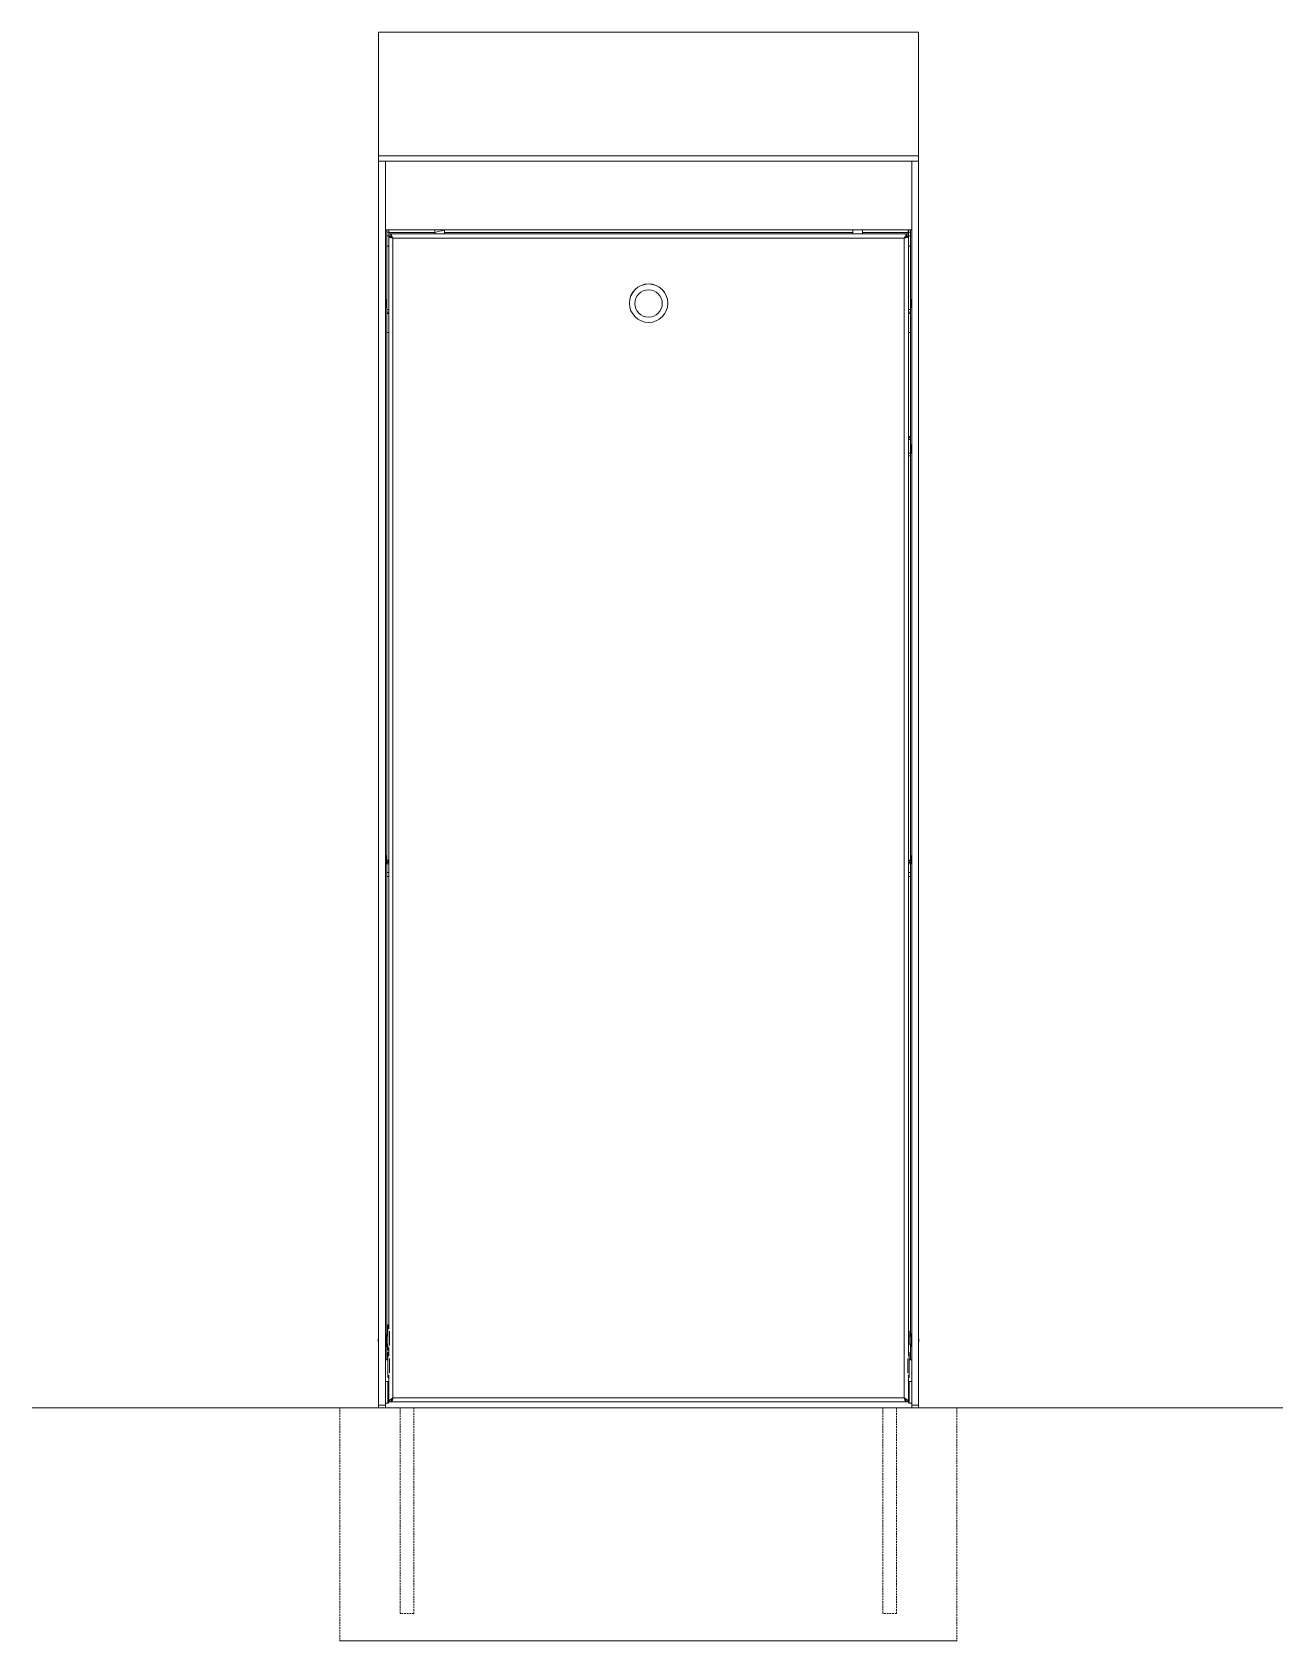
# Model space of a CAD drawing. Header units: millimetres. Extents: x 7244 to 11640, y 379 to 3575.
# Drawn here: x 8345 to 9257, y 2308 to 3481 of the extents above; entities that cross this region are included whole.
import ezdxf

# ---------------------------------------------------------------- set-up
doc = ezdxf.new("R2010")
doc.units = ezdxf.units.MM
doc.linetypes.add('HIDDEN', pattern=[1.905, 1.27, -0.635])
doc.layers.add('ZANO_R', color=7, linetype='Continuous', lineweight=0)
doc.layers.add('ZANO_R_przerywana', color=7, linetype='HIDDEN', lineweight=0)

msp = doc.modelspace()

# ---------------------------------------------------------------- linework, layer by layer
at = {"layer": 'ZANO_R'}
for p, q in [((8597.2, 3481.2), (8991.2, 3481.2)), ((8597.2, 3391), (8597.2, 3481.2)), ((8991.2, 3481.2), (8991.2, 3391)), ((8597.2, 3387.1), (8597.2, 3391)), ((8991.2, 3391), (8597.2, 3391)), ((8991.2, 3387.1), (8991.2, 3391)), ((8991.2, 3387.1), (8597.2, 3387.1)), ((8602.2, 3387.1), (8597.2, 3387.1)), ((8597.2, 3387.1), (8597.2, 2480.2)), ((8986.2, 3387.1), (8602.2, 3387.1)), ((8602.2, 3387.1), (8602.2, 3337.2)), ((8602.2, 3387.1), (8602.2, 2480.2)), ((8986.2, 3337.2), (8986.2, 3387.1)), ((8991.2, 3387.1), (8986.2, 3387.1)), ((8986.2, 3387.1), (8986.2, 2480.2)), ((8991.2, 3387.1), (8991.2, 2480.2)), ((8602.2, 3337.2), (8986.2, 3337.2)), ((8603.2, 3335.4), (8603.2, 3337.2)), ((8603.2, 3335.4), (8604.7, 3335.4)), ((8603.2, 3332.7), (8603.2, 3335.4)), ((8604.7, 3332.7), (8603.2, 3332.7)), ((8603.2, 3325.2), (8603.2, 3332.7)), ((8604.7, 3335.4), (8604.7, 3337.2)), ((8604.7, 3335.4), (8604.7, 3334.1)), ((8604.7, 3333.9), (8604.7, 3332.5)), ((8604.7, 3332.5), (8606, 3332.5)), ((8604.7, 3332.3), (8604.7, 3332.5)), ((8604.7, 3332.5), (8604.7, 3332.5)), ((8604.7, 3332.5), (8606, 3332.5)), ((8604.7, 2535.9), (8604.7, 3332.3)), ((8604.7, 3332.3), (8606.2, 3332.3)), ((8604.8, 3337.2), (8604.8, 3335.2)), ((8604.8, 3335.2), (8638.2, 3335.2)), ((8604.8, 3332.8), (8604.8, 3335.2)), ((8983.1, 3334.2), (8605.4, 3334.2)), ((8607.6, 3331.2), (8607.6, 3331.2)), ((8980.7, 3331), (8607.7, 3331)), ((8607.7, 3331), (8607.7, 2485.4)), ((8638.2, 3335.2), (8638.2, 3337.2)), ((8638.2, 3335.2), (8638.2, 3334.2)), ((8645.2, 3337.2), (8645.2, 3335.2)), ((8645.2, 3335.2), (8943.2, 3335.2)), ((8645.2, 3334.2), (8645.2, 3335.2)), ((8943.2, 3335.2), (8943.2, 3337.2)), ((8943.2, 3335.2), (8943.2, 3334.2)), ((8950.2, 3337.2), (8950.2, 3335.2)), ((8950.2, 3335.2), (8983.6, 3335.2)), ((8950.2, 3334.2), (8950.2, 3335.2)), ((8980.7, 3331), (8980.7, 2485.4)), ((8980.8, 3331.2), (8980.8, 3331.2)), ((8983.7, 3332.3), (8982.2, 3332.3)), ((8983.7, 3332.5), (8982.4, 3332.5)), ((8982.4, 3332.5), (8983.7, 3332.5)), ((8983.6, 3337.2), (8983.6, 3335.2)), ((8983.6, 3335.2), (8983.6, 3334)), ((8983.7, 3337.2), (8983.7, 3335.4)), ((8983.7, 3335.4), (8985.2, 3335.4)), ((8983.7, 3334.1), (8983.7, 3335.4)), ((8983.7, 3333.9), (8983.7, 3332.5)), ((8985.2, 3332.7), (8983.7, 3332.7)), ((8983.7, 3332.3), (8983.7, 3332.5)), ((8983.7, 3332.5), (8983.7, 3332.5)), ((8983.7, 2515.9), (8983.7, 3332.3)), ((8985.2, 3337.2), (8985.2, 3335.4)), ((8985.2, 3335.4), (8985.2, 3332.7)), ((8985.2, 3325.2), (8985.2, 3332.7)), ((8604.7, 3325.2), (8603.2, 3325.2)), ((8603.2, 3279.1), (8603.2, 3325.2)), ((8985.2, 3325.2), (8983.7, 3325.2)), ((8985.2, 3325.2), (8985.2, 3279.1)), ((8602.2, 3286), (8602.2, 3286)), ((8602.2, 3283.7), (8602.2, 3286)), ((8602.7, 3283.7), (8602.7, 3286)), ((8602.7, 3285.4), (8602.9, 3285.4)), ((8602.7, 3284.5), (8602.9, 3284.5)), ((8602.9, 3285.1), (8602.9, 3285.4)), ((8602.9, 3285.1), (8603.2, 3285.1)), ((8602.9, 3283.9), (8602.9, 3284.5)), ((8602.9, 3284.3), (8603.2, 3284.3)), ((8603.2, 3285.4), (8603.2, 3285.6)), ((8603.2, 3285.6), (8603.2, 3285.6)), ((8603.2, 3285.1), (8603.2, 3285.4)), ((8603.2, 3285.3), (8603.2, 3285.3)), ((8603.2, 3284.5), (8603.2, 3284.9)), ((8603.2, 3284.3), (8603.2, 3284.5)), ((8985.3, 3285.3), (8985.2, 3285.3)), ((8985.7, 3286), (8985.3, 3285.6)), ((8985.3, 3285.6), (8985.3, 3285.4)), ((8985.3, 3285.6), (8985.3, 3285.6)), ((8985.3, 3285.4), (8985.3, 3285.2)), ((8985.3, 3285.2), (8985.3, 3284.9)), ((8985.6, 3284.9), (8985.3, 3284.9)), ((8985.3, 3284.7), (8985.3, 3284.2)), ((8985.3, 3284.2), (8985.3, 3284.1)), ((8985.6, 3284.1), (8985.3, 3284.1)), ((8985.6, 3285.6), (8985.6, 3285.6)), ((8985.7, 3285.2), (8985.6, 3285.2)), ((8985.6, 3285.2), (8985.6, 3284.8)), ((8985.7, 3284.2), (8985.6, 3284.2)), ((8985.6, 3284.2), (8985.6, 3283.6)), ((8985.7, 3286), (8985.7, 3280.6)), ((8986.2, 3286), (8986.2, 3286)), ((8986.2, 3286), (8986.2, 3280.6)), ((8602.2, 3280.6), (8602.2, 3283.7)), ((8602.2, 3280.6), (8602.2, 3280.6)), ((8602.7, 3280.6), (8602.7, 3283.7)), ((8602.7, 3283.4), (8602.9, 3283.4)), ((8602.7, 3282.7), (8602.9, 3282.7)), ((8602.7, 3281.6), (8602.9, 3281.6)), ((8602.7, 3281.1), (8602.9, 3281.1)), ((8602.9, 3282.7), (8602.9, 3283.4)), ((8602.9, 3283.3), (8603.2, 3283.3)), ((8602.9, 3282.8), (8603.2, 3282.8)), ((8602.9, 3281.6), (8602.9, 3282.1)), ((8602.9, 3281.9), (8603.2, 3281.9)), ((8602.9, 3281.1), (8602.9, 3281.1)), ((8603.2, 3283.4), (8603.2, 3283.9)), ((8603.2, 3283.3), (8603.2, 3283.4)), ((8603.2, 3282.7), (8603.2, 3282.8)), ((8603.2, 3282.2), (8603.2, 3282.7)), ((8603.2, 3281.6), (8603.2, 3281.9)), ((8603.2, 3281.3), (8603.2, 3281.6)), ((8603.2, 3281.3), (8603.2, 3281.3)), ((8603.2, 3281.1), (8603.2, 3281.3)), ((8603.2, 3281), (8603.2, 3281.1)), ((8603.2, 3279.1), (8604.7, 3279.1)), ((8603.2, 3279), (8603.2, 3279.1)), ((8603.2, 3279), (8604.7, 3279)), ((8603.2, 3279), (8603.2, 3277.1)), ((8603.2, 3277.1), (8604.7, 3277.1)), ((8603.2, 3276.2), (8603.2, 3277.1)), ((8604.7, 3276.2), (8603.2, 3276.2)), ((8603.2, 3262.2), (8603.2, 3276.2)), ((8780.2, 3283.7), (8780.2, 3283.6)), ((8808.2, 3283.6), (8808.2, 3283.7)), ((8983.7, 3279.1), (8985.2, 3279.1)), ((8983.7, 3279), (8985.2, 3279)), ((8983.7, 3277.1), (8985.2, 3277.1)), ((8985.2, 3276.2), (8983.7, 3276.2)), ((8985.2, 3281.3), (8985.3, 3281.3)), ((8985.2, 3279.1), (8985.2, 3279)), ((8985.2, 3279), (8985.2, 3277.1)), ((8985.2, 3277.1), (8985.2, 3276.2)), ((8985.2, 3276.2), (8985.2, 3262.2)), ((8985.3, 3283.6), (8985.3, 3283.1)), ((8985.3, 3283.6), (8985.7, 3283.6)), ((8985.7, 3283.1), (8985.3, 3283.1)), ((8985.6, 3282.6), (8985.3, 3282.6)), ((8985.3, 3282.6), (8985.3, 3282.4)), ((8985.3, 3282.4), (8985.3, 3281.9)), ((8985.6, 3281.7), (8985.3, 3281.7)), ((8985.3, 3281.7), (8985.3, 3281.5)), ((8985.3, 3281.5), (8985.3, 3281.2)), ((8985.3, 3281.2), (8985.3, 3281)), ((8985.3, 3281), (8985.7, 3280.7)), ((8985.3, 3281), (8985.3, 3281)), ((8985.6, 3283.1), (8985.6, 3282.4)), ((8985.7, 3282.4), (8985.6, 3282.4)), ((8985.6, 3281.8), (8985.6, 3281.5)), ((8985.7, 3281.5), (8985.6, 3281.5)), ((8985.6, 3281), (8985.6, 3281)), ((8986.2, 3280.6), (8986.2, 3280.6)), ((8604.7, 3262.2), (8603.2, 3262.2)), ((8603.2, 3262.2), (8604.7, 3262.2)), ((8603.2, 2877.6), (8603.2, 3262.2)), ((8603.2, 3262.2), (8603.2, 3262.2)), ((8985.2, 3262.2), (8983.7, 3262.2)), ((8983.7, 3262.2), (8985.2, 3262.2)), ((8985.2, 3262.2), (8985.2, 3184.2)), ((8985.2, 3262.2), (8985.2, 3262.2)), ((8983.7, 3184.2), (8985.2, 3184.2)), ((8985.2, 3174.2), (8985.2, 3184.2)), ((8985.3, 3179.3), (8985.2, 3179.3)), ((8985.7, 3180), (8985.3, 3179.6)), ((8985.3, 3179.6), (8985.3, 3179.4)), ((8985.3, 3179.6), (8985.3, 3179.6)), ((8985.3, 3179.4), (8985.3, 3179.2)), ((8985.3, 3179.2), (8985.3, 3178.9)), ((8985.6, 3178.9), (8985.3, 3178.9)), ((8985.3, 3178.7), (8985.3, 3178.2)), ((8985.6, 3179.6), (8985.6, 3179.6)), ((8985.7, 3179.2), (8985.6, 3179.2)), ((8985.6, 3179.2), (8985.6, 3178.8)), ((8985.7, 3180), (8985.7, 3174.6)), ((8986.2, 3180), (8986.2, 3180)), ((8986.2, 3180), (8986.2, 3174.6)), ((8983.7, 3174.2), (8985.2, 3174.2)), ((8985.2, 3172.2), (8983.7, 3172.2)), ((8985.2, 3175.3), (8985.3, 3175.3)), ((8985.2, 3174.2), (8985.2, 3172.2)), ((8985.2, 3172.2), (8985.2, 2877.6)), ((8985.3, 3178.2), (8985.3, 3178.1)), ((8985.6, 3178.1), (8985.3, 3178.1)), ((8985.3, 3177.6), (8985.3, 3177.1)), ((8985.3, 3177.6), (8985.7, 3177.6)), ((8985.7, 3177.1), (8985.3, 3177.1)), ((8985.6, 3176.6), (8985.3, 3176.6)), ((8985.3, 3176.6), (8985.3, 3176.4)), ((8985.3, 3176.4), (8985.3, 3175.9)), ((8985.6, 3175.7), (8985.3, 3175.7)), ((8985.3, 3175.7), (8985.3, 3175.5)), ((8985.3, 3175.5), (8985.3, 3175.2)), ((8985.3, 3175.2), (8985.3, 3175)), ((8985.3, 3175), (8985.7, 3174.7)), ((8985.3, 3175), (8985.3, 3175)), ((8985.7, 3178.2), (8985.6, 3178.2)), ((8985.6, 3178.2), (8985.6, 3177.6)), ((8985.6, 3177.1), (8985.6, 3176.4)), ((8985.7, 3176.4), (8985.6, 3176.4)), ((8985.6, 3175.8), (8985.6, 3175.5)), ((8985.7, 3175.5), (8985.6, 3175.5)), ((8985.6, 3175), (8985.6, 3175)), ((8986.2, 3174.6), (8986.2, 3174.6)), ((8602.2, 2880.5), (8602.2, 2880.5)), ((8602.2, 2877.5), (8602.2, 2880.5)), ((8602.2, 2875), (8602.2, 2877.5)), ((8602.2, 2875.1), (8602.2, 2875.1)), ((8602.7, 2877.5), (8602.7, 2880.5)), ((8602.7, 2880.4), (8603, 2880.2)), ((8602.7, 2880), (8602.9, 2880)), ((8602.7, 2879.5), (8602.9, 2879.5)), ((8602.7, 2878.5), (8602.9, 2878.5)), ((8602.7, 2877.8), (8602.9, 2877.8)), ((8602.7, 2875), (8602.7, 2877.5)), ((8602.7, 2876.6), (8602.9, 2876.6)), ((8602.7, 2875.8), (8602.9, 2875.8)), ((8602.9, 2880), (8602.9, 2880)), ((8602.9, 2879), (8602.9, 2879.5)), ((8602.9, 2879.2), (8603.2, 2879.2)), ((8602.9, 2877.8), (8602.9, 2878.5)), ((8602.9, 2878.3), (8603.2, 2878.3)), ((8602.9, 2877.8), (8603.2, 2877.8)), ((8602.9, 2876.6), (8602.9, 2877.3)), ((8602.9, 2876.8), (8603.2, 2876.8)), ((8602.9, 2876.1), (8603.2, 2876.1)), ((8602.9, 2875.8), (8602.9, 2876.1)), ((8603.2, 2880.1), (8603, 2880.2)), ((8603, 2875.3), (8603.2, 2875.4)), ((8603.2, 2880), (8603.2, 2880.1)), ((8603.2, 2879.8), (8603.2, 2880)), ((8603.2, 2879.8), (8603.2, 2879.8)), ((8603.2, 2879.5), (8603.2, 2879.8)), ((8603.2, 2879.2), (8603.2, 2879.5)), ((8603.2, 2878.5), (8603.2, 2878.9)), ((8603.2, 2878.3), (8603.2, 2878.5)), ((8603.2, 2877.3), (8603.2, 2877.8)), ((8603.2, 2877.8), (8603.2, 2877.8)), ((8603.2, 2877.6), (8604.7, 2877.6)), ((8603.2, 2877.1), (8603.2, 2877.6)), ((8603.2, 2877.1), (8604.7, 2877.1)), ((8603.2, 2876.6), (8603.2, 2876.8)), ((8603.2, 2876.2), (8603.2, 2876.6)), ((8603.2, 2875.8), (8603.2, 2876.1)), ((8603.2, 2875.8), (8604.3, 2875.8)), ((8603.2, 2874.9), (8603.2, 2875.8)), ((8603.2, 2875.5), (8603.2, 2875.8)), ((8603.2, 2875.4), (8603.2, 2875.5)), ((8604.7, 2874.9), (8603.2, 2874.9)), ((8603.2, 2868.5), (8603.2, 2874.9)), ((8604.3, 2875.8), (8604.3, 2877.1)), ((8604.3, 2875.8), (8604.6, 2876.1)), ((8604.6, 2876.1), (8604.6, 2877.1)), ((8604.6, 2876.1), (8604.7, 2876)), ((8983.7, 2877.6), (8985.2, 2877.6)), ((8983.7, 2877.1), (8985.2, 2877.1)), ((8983.7, 2876), (8983.8, 2876.1)), ((8983.7, 2874.9), (8985.2, 2874.9)), ((8983.8, 2877.1), (8983.8, 2876.1)), ((8983.8, 2876.1), (8984.1, 2875.8)), ((8984.1, 2877.1), (8984.1, 2875.8)), ((8984.1, 2875.8), (8985.3, 2875.8)), ((8985.3, 2879.8), (8985.2, 2879.8)), ((8985.2, 2877.6), (8985.2, 2877.1)), ((8985.2, 2875.8), (8985.2, 2874.9)), ((8985.2, 2874.9), (8985.2, 2868.5)), ((8985.7, 2880.4), (8985.3, 2880.1)), ((8985.3, 2880.1), (8985.3, 2879.9)), ((8985.3, 2880.1), (8985.3, 2880.1)), ((8985.3, 2879.9), (8985.3, 2879.6)), ((8985.3, 2879.6), (8985.3, 2879.3)), ((8985.6, 2879.3), (8985.3, 2879.3)), ((8985.3, 2879.1), (8985.3, 2878.7)), ((8985.3, 2878.7), (8985.3, 2878.5)), ((8985.6, 2878.5), (8985.3, 2878.5)), ((8985.3, 2878), (8985.3, 2877.5)), ((8985.3, 2878), (8985.7, 2878)), ((8985.7, 2877.5), (8985.3, 2877.5)), ((8985.6, 2877), (8985.3, 2877)), ((8985.3, 2877), (8985.3, 2876.8)), ((8985.3, 2876.8), (8985.3, 2876.4)), ((8985.6, 2876.2), (8985.3, 2876.2)), ((8985.3, 2876.2), (8985.3, 2875.9)), ((8985.3, 2875.9), (8985.3, 2875.6)), ((8985.3, 2875.6), (8985.3, 2875.5)), ((8985.3, 2875.5), (8985.3, 2875.4)), ((8985.3, 2875.4), (8985.7, 2875.1)), ((8985.6, 2880.1), (8985.6, 2880.1)), ((8985.7, 2879.6), (8985.6, 2879.6)), ((8985.6, 2879.6), (8985.6, 2879.3)), ((8985.7, 2878.7), (8985.6, 2878.7)), ((8985.6, 2878.7), (8985.6, 2878)), ((8985.6, 2877.5), (8985.6, 2876.8)), ((8985.7, 2876.8), (8985.6, 2876.8)), ((8985.6, 2876.3), (8985.6, 2875.9)), ((8985.7, 2875.9), (8985.6, 2875.9)), ((8985.6, 2875.5), (8985.6, 2875.5)), ((8985.7, 2880.5), (8985.7, 2875)), ((8986.2, 2880.5), (8986.2, 2880.5)), ((8986.2, 2880.5), (8986.2, 2875)), ((8986.2, 2875.1), (8986.2, 2875.1)), ((8603.2, 2868.5), (8604.7, 2868.5)), ((8603.2, 2865.6), (8603.2, 2868.5)), ((8604.7, 2865.6), (8603.2, 2865.6)), ((8603.2, 2530.4), (8603.2, 2865.6)), ((8983.7, 2868.5), (8985.2, 2868.5)), ((8985.2, 2865.6), (8983.7, 2865.6)), ((8985.2, 2868.5), (8985.2, 2865.6)), ((8985.2, 2865.6), (8985.2, 2530.4)), ((8604.7, 2538.6), (8604.1, 2538.6)), ((8604.1, 2520.3), (8604.1, 2538.6)), ((8605.1, 2523.6), (8605.1, 2534.1)), ((8983.8, 2534.1), (8983.7, 2534)), ((8984.3, 2534.1), (8983.8, 2534.1)), ((8983.8, 2534.1), (8983.8, 2524.8)), ((8984.3, 2534.1), (8984.3, 2524.8)), ((8603, 2531.9), (8602.2, 2531.9)), ((8602.2, 2522.9), (8603, 2522.9)), ((8603, 2531.9), (8603, 2525.7)), ((8604.1, 2530.4), (8603, 2530.4)), ((8603, 2525.7), (8603, 2522.9)), ((8603, 2524.5), (8604.1, 2524.5)), ((8603.2, 2513.3), (8603.2, 2524.5)), ((8604.7, 2515.9), (8604.7, 2522.1)), ((8983.7, 2524.8), (8983.8, 2524.8)), ((8983.7, 2524.5), (8985.4, 2524.5)), ((8983.8, 2524.8), (8984.3, 2524.8)), ((8985.4, 2530.4), (8984.3, 2530.4)), ((8985.2, 2524.5), (8985.2, 2513.3)), ((8986.2, 2531.9), (8985.4, 2531.9)), ((8985.4, 2527.4), (8985.4, 2531.9)), ((8985.4, 2522.9), (8985.4, 2527.4)), ((8985.4, 2522.9), (8986.2, 2522.9)), ((8604.1, 2513.3), (8602.2, 2513.3)), ((8604.1, 2520.3), (8604.7, 2520.3)), ((8604.7, 2518.6), (8604.1, 2518.6)), ((8604.1, 2500.3), (8604.1, 2518.6)), ((8605.1, 2503.7), (8605.1, 2514.2)), ((8983.3, 2514.2), (8983.3, 2503.7)), ((8984.3, 2518.6), (8983.7, 2518.6)), ((8984.3, 2518.6), (8984.3, 2500.3)), ((8986.2, 2513.3), (8984.3, 2513.3)), ((8604.1, 2500.3), (8604.7, 2500.3)), ((8604.7, 2482.6), (8604.7, 2502.1)), ((8983.7, 2482.6), (8983.7, 2502.1)), ((8983.7, 2500.3), (8984.3, 2500.3)), ((8604.1, 2497.5), (8602.2, 2497.5)), ((8604.1, 2482.4), (8604.1, 2497.5)), ((8604.6, 2497), (8604.6, 2482.8)), ((8983.8, 2482), (8983.8, 2497)), ((8986.2, 2497.5), (8984.3, 2497.5)), ((8984.3, 2497.5), (8984.3, 2481.5)), ((9256.9, 2478.3), (8344.5, 2478.3)), ((8568.9, 2478.3), (9019, 2478.3)), ((9019, 2478.3), (8568.9, 2478.3)), ((8597.2, 2480.2), (8602.2, 2480.2)), ((8597.2, 2478.3), (8597.2, 2480.2)), ((8602.2, 2478.3), (8597.2, 2478.3)), ((8602.2, 2481.5), (8604.1, 2481.5)), ((8602.2, 2480.2), (8602.2, 2478.3)), ((8602.2, 2478.3), (8986.2, 2478.3)), ((8604.1, 2481.5), (8604.1, 2482.4)), ((8604.6, 2482.8), (8604.6, 2482)), ((8606.2, 2482.6), (8604.7, 2482.6)), ((8606.3, 2483.1), (8606.3, 2482.6)), ((8606.4, 2482.6), (8982.1, 2482.6)), ((8607.2, 2485), (8607.4, 2485.2)), ((8607.7, 2485.4), (8980.7, 2485.4)), ((8981.2, 2485), (8981, 2485.2)), ((8982.1, 2483.1), (8982.1, 2482.6)), ((8982.2, 2482.6), (8983.7, 2482.6)), ((8984.3, 2481.5), (8986.2, 2481.5)), ((8986.2, 2480.2), (8991.2, 2480.2)), ((8986.2, 2478.3), (8986.2, 2480.2)), ((8991.2, 2478.3), (8986.2, 2478.3)), ((8991.2, 2480.2), (8991.2, 2478.3))]:
    msp.add_line(p, q, dxfattribs=at)
at = {"layer": 'ZANO_R', "flags": 128}
for points in [[(8607.7, 3331), (8607.5, 3331.5), (8607.2, 3332.1), (8606.9, 3332.6), (8606.6, 3333.1), (8606.4, 3333.5), (8606.1, 3333.8), (8605.8, 3334), (8605.6, 3334.2), (8605.3, 3334.2), (8605, 3334.1), (8604.9, 3334), (8604.7, 3333.9)], [(8607.7, 3331.1), (8607.4, 3331.4), (8607, 3331.8), (8606.7, 3332.1), (8606.4, 3332.3), (8606, 3332.5), (8605.7, 3332.7), (8605.4, 3332.7), (8605, 3332.7), (8604.9, 3332.6), (8604.7, 3332.5)], [(8604.7, 3332.3), (8604.9, 3331.9), (8605.6, 3331.6), (8606.6, 3331.3), (8607.7, 3331)], [(8980.7, 3331), (8981, 3331.5), (8981.3, 3332.1), (8981.5, 3332.6), (8981.8, 3333.1), (8982.1, 3333.5), (8982.3, 3333.8), (8982.6, 3334), (8982.9, 3334.2), (8983.1, 3334.2), (8983.4, 3334.1), (8983.6, 3334), (8983.7, 3333.9)], [(8980.7, 3331.1), (8981, 3331.4), (8981.4, 3331.8), (8981.7, 3332.1), (8982.1, 3332.3), (8982.4, 3332.5), (8982.7, 3332.7), (8983.1, 3332.7), (8983.4, 3332.7), (8983.6, 3332.6), (8983.7, 3332.5)], [(8983.7, 3332.3), (8983.5, 3331.9), (8982.8, 3331.6), (8981.9, 3331.3), (8980.7, 3331)], [(8603.2, 3285.6), (8603.2, 3285.7), (8602.7, 3286)], [(8602.7, 3285.8), (8602.9, 3285.7), (8603.2, 3285.6)], [(8603.2, 3285.4), (8602.9, 3285.5), (8602.7, 3285.6)], [(8602.7, 3285.1), (8602.9, 3285.1), (8603.2, 3284.9)], [(8603.2, 3284.5), (8602.9, 3284.6), (8602.7, 3284.7)], [(8985.7, 3286), (8985.3, 3285.6), (8985.3, 3285.6)], [(8985.3, 3285.4), (8985.6, 3285.6), (8985.7, 3285.7)], [(8985.7, 3285.5), (8985.6, 3285.4), (8985.3, 3285.2)], [(8985.3, 3284.7), (8985.6, 3284.8), (8985.7, 3284.9)], [(8985.7, 3284.4), (8985.6, 3284.3), (8985.3, 3284.2)], [(8602.7, 3283.9), (8603.2, 3283.9), (8603.2, 3283.9)], [(8603.2, 3283.4), (8603.2, 3283.4), (8602.7, 3283.4)], [(8602.7, 3282.6), (8602.9, 3282.6), (8603.2, 3282.7)], [(8603.2, 3282.2), (8602.9, 3282.1), (8602.7, 3282.1)], [(8602.7, 3281.4), (8602.9, 3281.5), (8603.2, 3281.6)], [(8603.2, 3281.3), (8602.9, 3281.2), (8602.7, 3281.1)], [(8602.7, 3280.7), (8602.9, 3280.9), (8603.2, 3281.1)], [(8603.2, 3281), (8602.9, 3280.8), (8602.7, 3280.7)], [(8985.3, 3282.4), (8985.6, 3282.3), (8985.7, 3282.2)], [(8985.7, 3281.8), (8985.6, 3281.8), (8985.3, 3281.9)], [(8985.3, 3281.5), (8985.6, 3281.3), (8985.7, 3281.2)], [(8985.7, 3280.9), (8985.6, 3281), (8985.3, 3281.2)], [(8985.3, 3281), (8985.5, 3280.8), (8985.7, 3280.7)], [(8985.7, 3180), (8985.3, 3179.6), (8985.3, 3179.6)], [(8985.3, 3179.4), (8985.6, 3179.6), (8985.7, 3179.7)], [(8985.7, 3179.5), (8985.6, 3179.4), (8985.3, 3179.2)], [(8985.3, 3178.7), (8985.6, 3178.8), (8985.7, 3178.9)], [(8985.7, 3178.4), (8985.6, 3178.3), (8985.3, 3178.2)], [(8985.3, 3176.4), (8985.6, 3176.3), (8985.7, 3176.2)], [(8985.7, 3175.8), (8985.6, 3175.8), (8985.3, 3175.9)], [(8985.3, 3175.5), (8985.6, 3175.3), (8985.7, 3175.2)], [(8985.7, 3174.9), (8985.6, 3175), (8985.3, 3175.2)], [(8985.3, 3175), (8985.5, 3174.8), (8985.7, 3174.7)], [(8603.2, 2880), (8603.2, 2880), (8602.7, 2880.3)], [(8602.7, 2880), (8602.9, 2879.9), (8603.2, 2879.8)], [(8603.2, 2879.5), (8602.9, 2879.6), (8602.7, 2879.7)], [(8602.7, 2879.1), (8602.9, 2879), (8603.2, 2878.9)], [(8603.2, 2878.5), (8602.9, 2878.5), (8602.7, 2878.6)], [(8602.7, 2877.7), (8603.2, 2877.8), (8603.2, 2877.8)], [(8603.2, 2877.3), (8603.2, 2877.3), (8602.7, 2877.2)], [(8602.7, 2876.4), (8602.9, 2876.5), (8603.2, 2876.6)], [(8603.2, 2876.2), (8602.9, 2876.1), (8602.7, 2876)], [(8602.7, 2875.5), (8602.9, 2875.6), (8603.2, 2875.8)], [(8603.2, 2875.5), (8602.9, 2875.4), (8602.7, 2875.2)], [(8602.7, 2875.1), (8602.9, 2875.3), (8603.2, 2875.4)], [(8985.7, 2880.4), (8985.3, 2880.1), (8985.3, 2880.1)], [(8985.3, 2879.9), (8985.6, 2880.1), (8985.7, 2880.2)], [(8985.7, 2879.9), (8985.6, 2879.8), (8985.3, 2879.6)], [(8985.3, 2879.1), (8985.6, 2879.2), (8985.7, 2879.3)], [(8985.7, 2878.8), (8985.6, 2878.8), (8985.3, 2878.7)], [(8985.3, 2876.8), (8985.6, 2876.7), (8985.7, 2876.7)], [(8985.7, 2876.2), (8985.6, 2876.3), (8985.3, 2876.4)], [(8985.3, 2875.9), (8985.6, 2875.7), (8985.7, 2875.6)], [(8985.7, 2875.3), (8985.6, 2875.5), (8985.3, 2875.6)], [(8985.3, 2875.5), (8985.5, 2875.3), (8985.7, 2875.1)], [(8607.7, 2485.4), (8606.7, 2484.7), (8605.7, 2484), (8605, 2483.2), (8604.7, 2482.6)], [(8606.3, 2482.6), (8606.6, 2482.7), (8606.9, 2483.2), (8607.3, 2483.9), (8607.6, 2484.9), (8607.7, 2485.4)], [(8980.7, 2485.4), (8981.8, 2484.7), (8982.8, 2484), (8983.5, 2483.2), (8983.7, 2482.6)], [(8982.1, 2482.6), (8981.8, 2482.7), (8981.5, 2483.2), (8981.2, 2483.9), (8980.9, 2484.9), (8980.7, 2485.4)]]:
    msp.add_lwpolyline(points, dxfattribs=at)
at = {"layer": 'ZANO_R'}
for centre, radius in [((8794.2, 3283.6), 14), ((8794.2, 3283.4), 9.99)]:
    msp.add_circle(centre, radius, dxfattribs=at)
for centre, radius, start, end in [((8608.2, 3333.3), 2.24, 205.9323, 256.7617), ((8657, 3265.2), 72.5, 99.3922, 105.0557), ((8980.2, 3333.3), 2.24, 283.2383, 334.0677), ((8794.2, 3283.7), 14, 0.1111, 179.8889), ((8602.5, 3286), 0.237, 0, 180), ((8986, 3286), 0.237, 0, 180), ((8602.5, 3280.6), 0.237, 180, 0), ((8986, 3280.6), 0.237, 180, 0), ((8982.2, 3184.2), 3, 0, 60), ((8986, 3180), 0.237, 0, 180), ((8986, 3174.6), 0.237, 180, 0), ((8602.5, 2880.5), 0.237, 0, 180), ((8602.5, 2875), 0.237, 180, 0), ((8986, 2880.5), 0.237, 0, 180), ((8986, 2875), 0.237, 180, 0), ((8603, 2527.4), 6, 165.1649, 194.8351), ((8985.4, 2527.4), 6, 345.1649, 14.8351), ((8601.5, 2503.6), 1, 315, 45), ((8986.9, 2503.6), 1, 135, 225), ((8604.1, 2497), 0.5, 0, 90), ((8984.3, 2497), 0.5, 90, 180), ((8604.1, 2482), 0.5, 270, 0), ((8611.1, 2481.8), 4.94, 137.9761, 170.6968), ((8604.5, 2486.9), 3.47, 313.555, 333.0717), ((8983.9, 2486.9), 3.47, 206.9283, 226.445), ((8977.3, 2481.8), 4.94, 9.3032, 42.0239), ((8984.3, 2482), 0.5, 180, 270)]:
    msp.add_arc(centre, radius, start, end, dxfattribs=at)
at = {"layer": 'ZANO_R_przerywana'}
for p, q in [((8568.9, 2478.3), (8568.9, 2308.3)), ((8568.9, 2478.3), (8568.9, 2308.3)), ((8612.9, 2478.3), (8612.9, 2328.3)), ((8622.9, 2328.3), (8622.9, 2478.3)), ((8965, 2478.3), (8965, 2328.3)), ((8975, 2328.3), (8975, 2478.3)), ((9019, 2478.3), (9019, 2308.3)), ((9019, 2478.3), (9019, 2308.3)), ((8622.9, 2328.3), (8612.9, 2328.3)), ((8975, 2328.3), (8965, 2328.3)), ((8568.9, 2308.3), (9019, 2308.3)), ((9019, 2308.3), (8568.9, 2308.3))]:
    msp.add_line(p, q, dxfattribs=at)
for points in [[(8612.9, 2478.3), (8622.9, 2478.3)], [(8965, 2478.3), (8975, 2478.3)]]:
    msp.add_lwpolyline(points, dxfattribs=at)

doc.saveas('drawing.dxf')
